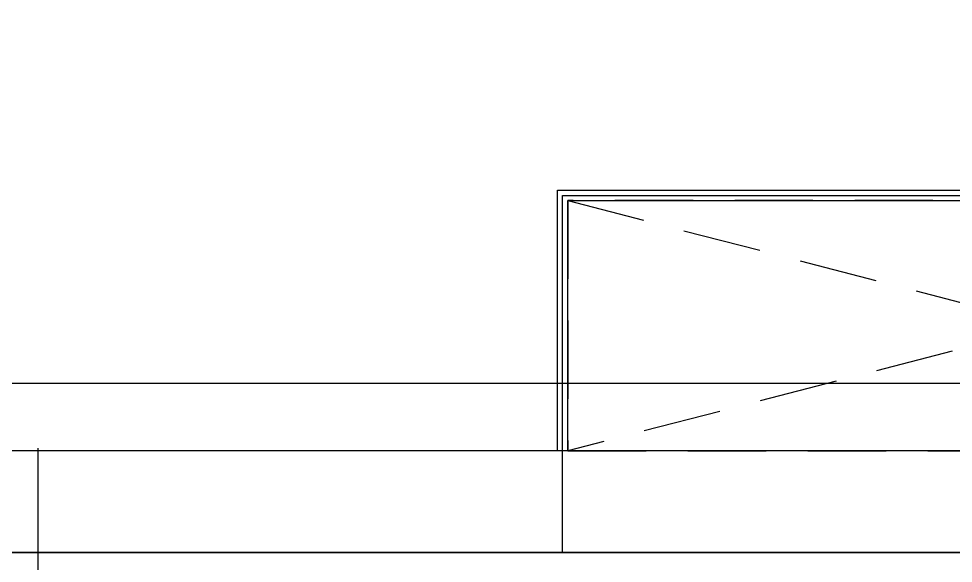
# Model space of a CAD drawing. Header units: millimetres. Extents: x 7086022 to 7120578, y 229555 to 276126.
# Drawn here: x 7106211 to 7108002, y 247374 to 248419 of the extents above; entities that cross this region are included whole.
import ezdxf
from ezdxf.xclip import XClip

# ---------------------------------------------------------------- set-up
doc = ezdxf.new("R2010")
doc.units = ezdxf.units.MM
doc.header["$LTSCALE"] = 100
doc.header["$XCLIPFRAME"] = 2
for name, pattern in [('C-302-C-TF_84C+84D+84C$0$CEN', [62, 60, -1, 0, -1]), ('C-302-C-TF_84C+84D+84C$0$HID', [2.3, 1.5, -0.8]), ('C-302-C-TF_84C+84D+84C$0$HID_1', [2.3, 1.5, -0.8]), ('U-84D-EX$0$CEN', [62, 60, -1, 0, -1])]:
    doc.linetypes.add(name, pattern=pattern)
for name, color, linetype in [('BP', 7, 'Continuous'), ('C-302-C-TF_84C+84D+84C$0$CEN', 1, 'C-302-C-TF_84C+84D+84C$0$CEN'), ('C-302-C-TF_84C+84D+84C$0$COL', 2, 'Continuous'), ('C-302-C-TF_84C+84D+84C$0$ETC', 6, 'Continuous'), ('C-302-C-TF_84C+84D+84C$0$OPEN', 1, 'C-302-C-TF_84C+84D+84C$0$HID'), ('C-302-C-TF_84C+84D+84C$0$S-구조선', 4, 'Continuous'), ('U-84D-EX$0$CEN', 1, 'U-84D-EX$0$CEN'), ('U-84D-EX$0$S-ELE', 4, 'Continuous')]:
    doc.layers.add(name, color=color, linetype=linetype)
doc.layers.add('CUT-LINE', color=105, linetype='Continuous', plot=False)
doc.layers.add('U-84D-EX$0$MC', color=152, linetype='Continuous', plot=False)

# ---------------------------------------------------------------- blocks, each defined once
blk = doc.blocks.new('C-302-C-TF_84C+84D+84C$0$S-구조선')
at = {"layer": 'C-302-C-TF_84C+84D+84C$0$S-구조선', "linetype": 'C-302-C-TF_84C+84D+84C$0$HID_1'}
for p, q in [((-6470, -2060), (-4620, -2540)), ((-4620, -2060), (-6470, -2540))]:
    blk.add_line(p, q, dxfattribs=at)
blk.add_lwpolyline([(-6470, -2060), (-4620, -2060), (-4620, -2540), (-6470, -2540)], close=True, dxfattribs=at)
blk = doc.blocks.new('C-302-C-TF_84C+84D+84C', base_point=(0, 0))
at = {"layer": 'C-302-C-TF_84C+84D+84C$0$CEN'}
for p, q in [((-5035, -6615), (-5035, -5930)), ((-5035, -5930), (-2980, -5930)), ((-10615, -6615), (-2980, -6615))]:
    blk.add_line(p, q, dxfattribs=at)
at = {"layer": 'C-302-C-TF_84C+84D+84C$0$COL'}
blk.add_lwpolyline([(-3175, -5620), (-3175, -6420), (-8695, -6420)], dxfattribs=at)
at = {"layer": 'C-302-C-TF_84C+84D+84C$0$ETC'}
for p, q in [((-5045, -6420), (-5045, -5920)), ((-5045, -5920), (-3175, -5920)), ((-5025, -6420), (-5025, -5940)), ((-5025, -5940), (-3175, -5940))]:
    blk.add_line(p, q, dxfattribs=at)
at = {"layer": 'C-302-C-TF_84C+84D+84C$0$OPEN'}
for p, q in [((-3175, -5940), (-5025, -6420)), ((-5025, -5940), (-3175, -6420))]:
    blk.add_line(p, q, dxfattribs=at)
at = {"layer": 'C-302-C-TF_84C+84D+84C$0$S-구조선', "xscale": -1}
blk.add_blockref('C-302-C-TF_84C+84D+84C$0$S-구조선', (-9645, -3880), dxfattribs=at)
blk = doc.blocks.new('U-84D-EX$0$S-CEN')
at = {"layer": 'U-84D-EX$0$S-ELE', "color": 8, "linetype": 'U-84D-EX$0$CEN'}
blk.add_line((-6615, 7070), (-6615, 10665), dxfattribs=at)
blk = doc.blocks.new('U-84D-EX', base_point=(0, 0))
at = {"layer": 'U-84D-EX$0$CEN'}
blk.add_line((0, 200), (0, -3395), dxfattribs=at)
at = {"layer": 'U-84D-EX$0$MC'}
blk.add_line((-6215, -135), (200, -135), dxfattribs=at)
at = {"layer": 'U-84D-EX$0$S-ELE'}
blk.add_blockref('U-84D-EX$0$S-CEN', (6615, -10465), dxfattribs=at)

msp = doc.modelspace()

# ---------------------------------------------------------------- linework, layer by layer
at = {"layer": 'CUT-LINE'}
msp.add_lwpolyline([(7106113.1, 247719.9), (7109113.1, 247719.9), (7109113.1, 249939.9), (7108048.1, 249939.9), (7108048.1, 254009.9), (7117078.1, 254009.9), (7117078.1, 237854.9), (7106130.4, 237854.9)], close=True, dxfattribs=at)

# ---------------------------------------------------------------- block references
at = {"layer": 'BP'}
msp.add_blockref('C-302-C-TF_84C+84D+84C', (7112288.1, 254009.9), dxfattribs=at)

# ---------------------------------------------------------------- next in the draw order: block references
ref = msp.add_blockref('U-84D-EX', (7106113.1, 247394.9), dxfattribs=dict(at, rotation=90))
XClip(ref).set_block_clipping_path([(324.9999999999, 0), (324.9999999967, -2999.9999999991), (2544.9999999997, -2999.9999999991), (2544.9999999997, -1934.9999999991), (6614.9999999999, -1934.9999999991), (6614.9999999999, -10964.9999999991), (-9540.0000000001, -10964.9999999991), (-9540.0000000001, -17.3253110833)])

doc.saveas('drawing.dxf')
